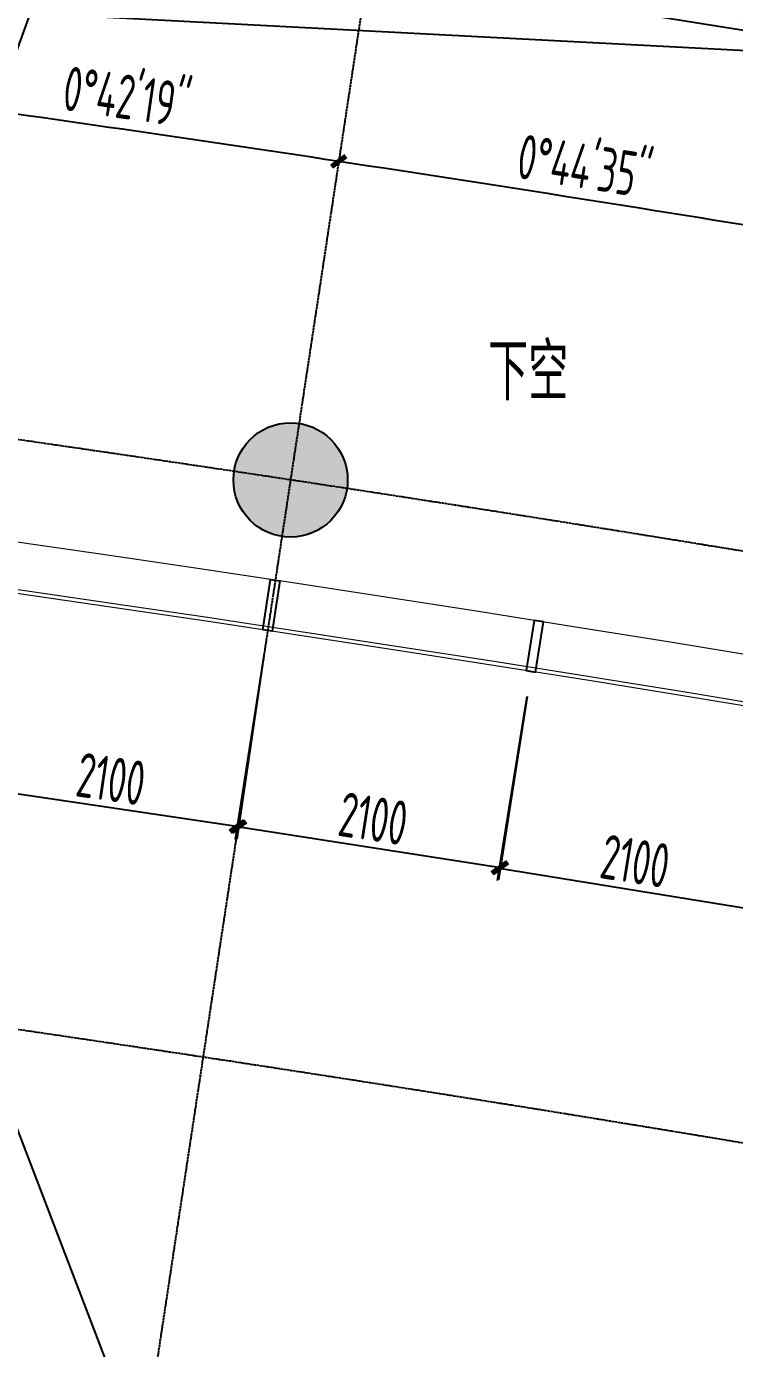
# Model space of a CAD drawing. Header units: millimetres. Extents: x 11677979 to 24947533, y -12764720 to -6308891.
# Drawn here: x 11820646 to 11826224, y -6410637 to -6400220 of the extents above; entities that cross this region are included whole.
import ezdxf
from ezdxf.enums import TextEntityAlignment as Align

# ---------------------------------------------------------------- set-up
doc = ezdxf.new("R2010")
doc.units = ezdxf.units.MM
doc.header["$LTSCALE"] = 10
for name, pattern in [('A2-RG-AXIS$0$CENTER', [2, 1.25, -0.25, 0.25, -0.25]), ('A2-RG-AXIS$0$DOTE', [2.42, 2, -0.2, 0.02, -0.2]), ('A2-RI-F4$0$A2-RG-AXIS$0$CENTER', [2, 1.25, -0.25, 0.25, -0.25]), ('A2-RI-F4$0$A2-RG-AXIS$0$DOTE', [2.42, 2, -0.2, 0.02, -0.2]), ('A2-RI-F4$0$HIDDEN', [0.375, 0.25, -0.125])]:
    doc.linetypes.add(name, pattern=pattern)
for name, color, linetype in [('A2-RB-F4$0$$34$A-DIMS-100', 1, 'Continuous'), ('A2-RB-F4$0$A-DIMS-100', 1, 'Continuous'), ('A2-RG-AXIS$0$A-GRID', 1, 'A2-RG-AXIS$0$CENTER'), ('A2-RI-F4$0$A-STRS-HRAL', 80, 'Continuous'), ('A2-RI-F4$0$A-SYMB-AREA', 4, 'Continuous'), ('A2-RI-F4$0$A-SYMB-NAME', 4, 'Continuous'), ('A2-RI-F4$0$A-SYMB-VOID', 35, 'Continuous'), ('A2-RI-F4$0$A2-RB-F4$0$$34$A-DIMS-100', 1, 'Continuous'), ('A2-RI-F4$0$A2-RB-F4$0$A-DIMS-100', 1, 'Continuous'), ('A2-RI-F4$0$A2-RG-AXIS$0$A-GRID', 1, 'A2-RI-F4$0$A2-RG-AXIS$0$CENTER'), ('A2-RI-F4$0$A2-RS-F4$0$A-HATH-GRAY', 8, 'Continuous'), ('A2-RI-F4$0$A2-RS-F4$0$A-WALL-CONC', 6, 'Continuous'), ('A2-RI-F4$0$an-wndw-mull-v', 3, 'Continuous'), ('A2-RI-F4$0$防火卷帘门', 20, 'Continuous'), ('A2-RS-F4$0$A-HATH-GRAY', 8, 'Continuous'), ('A2-RS-F4$0$A-WALL-CONC', 6, 'Continuous')]:
    doc.layers.add(name, color=color, linetype=linetype)
doc.layers.add('A2-RI-F4$0$A-GLAZ', color=140, linetype='Continuous', lineweight=5)
doc.styles.add('A2-RB-F4$0$$0$XD2008', font='hzs.shx', dxfattribs={"width": 0.7, "bigfont": 'hztxt.shx'})
doc.styles.add('A2-RB-F4$0$XD2008', font='hzs.shx', dxfattribs={"width": 0.7, "bigfont": 'hztxt.shx'})
doc.styles.add('A2-RI-F4$0$A2-RB-F4$0$$0$XD2008', font='hzs.shx', dxfattribs={"width": 0.7, "bigfont": 'hztxt.shx'})
doc.styles.add('A2-RI-F4$0$A2-RB-F4$0$XD2008', font='hzs.shx', dxfattribs={"width": 0.7, "bigfont": 'hztxt.shx'})
doc.styles.add('A2-RI-F4$0$ECADI', font='hzs.shx', dxfattribs={"width": 0.7, "bigfont": 'hztxt.shx'})
doc.dimstyles.new('A2-RB-F4$0$$0$XD100$0', dxfattribs={"dimscale": 100, "dimtxt": 3.5, "dimasz": 1, "dimexe": 1, "dimexo": 2, "dimgap": 0.5, "dimtad": 1, "dimdec": 0, "dimdsep": 46, "dimtxsty": 'A2-RB-F4$0$$0$XD2008', "dimblk1": 'A2-RB-F4$0$$20$_ArchTick', "dimblk2": 'A2-RB-F4$0$$20$_ArchTick', "dimsah": 1, "dimcen": 2.5, "dimclrt": 4, "dimaunit": 1, "dimadec": 0, "dimazin": 0, "dimtfac": 1, "dimtdec": 0, "dimtix": 1, "dimtmove": 2, "dimatfit": 3, "dimfxl": 0, "dimtolj": 1, "dimtzin": 0, "dimarcsym": 0})
doc.dimstyles.new('A2-RB-F4$0$XD100$0', dxfattribs={"dimscale": 100, "dimtxt": 3.5, "dimasz": 1, "dimexe": 1, "dimexo": 2, "dimgap": 0.5, "dimtad": 1, "dimdec": 0, "dimdsep": 46, "dimtxsty": 'A2-RB-F4$0$XD2008', "dimblk1": 'A2-RB-F4$0$_ArchTick', "dimblk2": 'A2-RB-F4$0$_ArchTick', "dimsah": 1, "dimcen": 2.5, "dimclrt": 4, "dimaunit": 1, "dimadec": 0, "dimazin": 0, "dimtfac": 1, "dimtdec": 0, "dimtix": 1, "dimtmove": 1, "dimatfit": 3, "dimfxl": 0, "dimtolj": 1, "dimtzin": 0, "dimarcsym": 0})
doc.dimstyles.new('A2-RI-F4$0$A2-RB-F4$0$$0$XD100$0', dxfattribs={"dimscale": 100, "dimtxt": 3.5, "dimasz": 1, "dimexe": 1, "dimexo": 2, "dimgap": 0.5, "dimtad": 1, "dimdec": 0, "dimdsep": 46, "dimtxsty": 'A2-RI-F4$0$A2-RB-F4$0$$0$XD2008', "dimblk1": 'A2-RI-F4$0$A2-RB-F4$0$$20$_ArchTick', "dimblk2": 'A2-RI-F4$0$A2-RB-F4$0$$20$_ArchTick', "dimsah": 1, "dimcen": 2.5, "dimclrt": 4, "dimaunit": 1, "dimadec": 0, "dimazin": 0, "dimtfac": 1, "dimtdec": 0, "dimtix": 1, "dimtmove": 2, "dimatfit": 3, "dimfxl": 0, "dimtolj": 1, "dimtzin": 0, "dimarcsym": 0})
doc.dimstyles.new('A2-RI-F4$0$A2-RB-F4$0$XD100$0', dxfattribs={"dimscale": 100, "dimtxt": 3.5, "dimasz": 1, "dimexe": 1, "dimexo": 2, "dimgap": 0.5, "dimtad": 1, "dimdec": 0, "dimdsep": 46, "dimtxsty": 'A2-RI-F4$0$A2-RB-F4$0$XD2008', "dimblk1": 'A2-RI-F4$0$A2-RB-F4$0$_ArchTick', "dimblk2": 'A2-RI-F4$0$A2-RB-F4$0$_ArchTick', "dimsah": 1, "dimcen": 2.5, "dimclrt": 4, "dimaunit": 1, "dimadec": 0, "dimazin": 0, "dimtfac": 1, "dimtdec": 0, "dimtix": 1, "dimtmove": 1, "dimatfit": 3, "dimfxl": 0, "dimtolj": 1, "dimtzin": 0, "dimarcsym": 0})

# ---------------------------------------------------------------- blocks, each defined once
blk = doc.blocks.new('A2-RB-F4$0$_ArchTick')
at = {"color": 0, "linetype": 'ByBlock', "const_width": 0.4}
blk.add_lwpolyline([(-0.5, -0.5), (0.5, 0.5)], dxfattribs=at)
blk = doc.blocks.new('*D374')
at = {"layer": 'A2-RB-F4$0$A-DIMS-100', "color": 0, "lineweight": -2, "transparency": 16777216}
for p, q in [((11820439, -6404870), (11820226, -6406317)), ((11822517, -6405177), (11822303, -6406624)), ((11822318, -6406525), (11820240, -6406218))]:
    blk.add_line(p, q, dxfattribs=at)
at = {"layer": 'Defpoints', "color": 0, "transparency": 16777216}
for p in [(11820468, -6404673), (11822546, -6404979), (11820240, -6406218)]:
    blk.add_point(p, dxfattribs=at)
at = {"layer": 'A2-RB-F4$0$A-DIMS-100', "color": 0, "lineweight": -2, "transparency": 16777216, "xscale": 100, "yscale": 100, "zscale": 100}
for p, rotation in [((11820240, -6406218), 171.609136579774), ((11822318, -6406525), 351.609136579774)]:
    blk.add_blockref('A2-RB-F4$0$_ArchTick', p, dxfattribs=dict(at, rotation=rotation))
at = {"layer": 'A2-RB-F4$0$A-DIMS-100', "color": 4, "transparency": 16777216, "insert": (11821312, -6406149), "char_height": 350, "attachment_point": 5, "rotation": 351.6091, "style": 'A2-RB-F4$0$XD2008'}
blk.add_mtext('\\A1;2100', dxfattribs=at)
blk = doc.blocks.new('*D390')
at = {"layer": 'A2-RB-F4$0$A-DIMS-100', "color": 0, "lineweight": -2, "transparency": 16777216}
for p, q in [((11822515, -6405177), (11822290, -6406622)), ((11824590, -6405499), (11824365, -6406944)), ((11822306, -6406523), (11824381, -6406846))]:
    blk.add_line(p, q, dxfattribs=at)
at = {"layer": 'Defpoints', "color": 0, "transparency": 16777216}
for p in [(11822546, -6404979), (11824621, -6405302), (11824381, -6406846)]:
    blk.add_point(p, dxfattribs=at)
at = {"layer": 'A2-RB-F4$0$A-DIMS-100', "color": 0, "lineweight": -2, "transparency": 16777216, "xscale": 100, "yscale": 100, "zscale": 100}
for p, rotation in [((11822306, -6406523), 171.1606991817868), ((11824381, -6406846), 351.1606991817868)]:
    blk.add_blockref('A2-RB-F4$0$_ArchTick', p, dxfattribs=dict(at, rotation=rotation))
at = {"layer": 'A2-RB-F4$0$A-DIMS-100', "color": 4, "transparency": 16777216, "insert": (11823378, -6406462), "char_height": 350, "attachment_point": 5, "rotation": 351.1607, "style": 'A2-RB-F4$0$XD2008'}
blk.add_mtext('\\A1;2100', dxfattribs=at)
blk = doc.blocks.new('*D391')
at = {"layer": 'A2-RB-F4$0$A-DIMS-100', "color": 0, "lineweight": -2, "transparency": 16777216}
for p, q in [((11824589, -6405499), (11824354, -6406949)), ((11826662, -6405835), (11826427, -6407286)), ((11824370, -6406851), (11826443, -6407187))]:
    blk.add_line(p, q, dxfattribs=at)
at = {"layer": 'Defpoints', "color": 0, "transparency": 16777216}
for p in [(11824621, -6405302), (11826694, -6405638), (11826443, -6407187)]:
    blk.add_point(p, dxfattribs=at)
at = {"layer": 'A2-RB-F4$0$A-DIMS-100', "color": 0, "lineweight": -2, "transparency": 16777216, "xscale": 100, "yscale": 100, "zscale": 100}
for p, rotation in [((11824370, -6406851), 170.7864476752229), ((11826443, -6407187), 350.7864476752229)]:
    blk.add_blockref('A2-RB-F4$0$_ArchTick', p, dxfattribs=dict(at, rotation=rotation))
at = {"layer": 'A2-RB-F4$0$A-DIMS-100', "color": 4, "transparency": 16777216, "insert": (11825442, -6406797), "char_height": 350, "attachment_point": 5, "rotation": 350.7864, "style": 'A2-RB-F4$0$XD2008'}
blk.add_mtext('\\A1;2100', dxfattribs=at)
blk = doc.blocks.new('A2-RB-F4$0$$20$_ArchTick')
at = {"color": 0, "linetype": 'ByBlock', "const_width": 0.4}
blk.add_lwpolyline([(-0.5, -0.5), (0.5, 0.5)], dxfattribs=at)
blk = doc.blocks.new('*D244')
at = {"layer": 'A2-RB-F4$0$$34$A-DIMS-100', "color": 0, "lineweight": -2, "transparency": 16777216}
blk.add_arc((11778731, -6694180), 296239, 80.64179, 81.38492, dxfattribs=at)
at = {"layer": 'Defpoints', "color": 0, "transparency": 16777216}
for p in [(11827609, -6371560), (11827150, -6400370), (11825637, -6401678), (11821587, -6411307), (11778731, -6694179)]:
    blk.add_point(p, dxfattribs=at)
at = {"layer": 'A2-RB-F4$0$$34$A-DIMS-100', "color": 0, "lineweight": -2, "transparency": 16777216, "xscale": 100, "yscale": 100, "zscale": 100}
for p, rotation in [((11823106, -6401283), 171.3849183288013), ((11826901, -6401883), 350.6417863916289)]:
    blk.add_blockref('A2-RB-F4$0$$20$_ArchTick', p, dxfattribs=dict(at, rotation=rotation))
at = {"layer": 'A2-RB-F4$0$$34$A-DIMS-100', "color": 4, "transparency": 16777216, "insert": (11825045, -6401322), "char_height": 350, "attachment_point": 5, "rotation": 351.0134, "style": 'A2-RB-F4$0$$0$XD2008'}
blk.add_mtext('\\A1;0°44\'35"', dxfattribs=at)
blk = doc.blocks.new('*D203')
at = {"layer": 'A2-RB-F4$0$$34$A-DIMS-100', "color": 0, "lineweight": -2, "transparency": 16777216}
blk.add_arc((11781165, -6678112), 279988, 81.38492, 82.0901, dxfattribs=at)
at = {"layer": 'Defpoints', "color": 0, "transparency": 16777216}
for p in [(11827609, -6371560), (11819904, -6399289), (11821970, -6401113), (11819216, -6404242), (11821587, -6411307)]:
    blk.add_point(p, dxfattribs=at)
at = {"layer": 'A2-RB-F4$0$$34$A-DIMS-100', "color": 0, "lineweight": -2, "transparency": 16777216, "xscale": 100, "yscale": 100, "zscale": 100}
for p, rotation in [((11819696, -6400788), 172.0900976481079), ((11823106, -6401283), 351.3849183288023)]:
    blk.add_blockref('A2-RB-F4$0$$20$_ArchTick', p, dxfattribs=dict(at, rotation=rotation))
at = {"layer": 'A2-RB-F4$0$$34$A-DIMS-100', "color": 4, "transparency": 16777216, "insert": (11821439, -6400775), "char_height": 350, "attachment_point": 5, "rotation": 351.7375, "style": 'A2-RB-F4$0$$0$XD2008'}
blk.add_mtext('\\A1;0°42\'19"', dxfattribs=at)
blk = doc.blocks.new('A2-RG-AXIS')
at = {"layer": 'A2-RG-AXIS$0$A-GRID', "linetype": 'A2-RG-AXIS$0$DOTE'}
blk.add_line((11827609, -6371560.4), (11821587.2, -6411306.8), dxfattribs=at)
for radius, start, end in [(300800, 75.589285, 95.407644), (293700, 75.589281, 95.407645), (289100, 75.589281, 95.407645)]:
    blk.add_arc((11778730.7, -6694178.7), radius, start, end, dxfattribs=at)
blk = doc.blocks.new('A2-RI-F4$0$A2-RB-F4$0$_ArchTick')
at = {"color": 0, "linetype": 'ByBlock', "const_width": 0.4}
blk.add_lwpolyline([(-0.5, -0.5), (0.5, 0.5)], dxfattribs=at)
blk = doc.blocks.new('*D899')
at = {"layer": 'A2-RI-F4$0$A2-RB-F4$0$A-DIMS-100', "color": 0, "lineweight": -2, "transparency": 16777216}
for p, q in [((11820439, -6404870), (11820226, -6406317)), ((11822517, -6405177), (11822303, -6406624)), ((11822318, -6406525), (11820240, -6406218))]:
    blk.add_line(p, q, dxfattribs=at)
at = {"layer": 'Defpoints', "color": 0, "transparency": 16777216}
for p in [(11820468, -6404673), (11822546, -6404979), (11820240, -6406218)]:
    blk.add_point(p, dxfattribs=at)
at = {"layer": 'A2-RI-F4$0$A2-RB-F4$0$A-DIMS-100', "color": 0, "lineweight": -2, "transparency": 16777216, "xscale": 100, "yscale": 100, "zscale": 100}
for p, rotation in [((11820240, -6406218), 171.609136579774), ((11822318, -6406525), 351.609136579774)]:
    blk.add_blockref('A2-RI-F4$0$A2-RB-F4$0$_ArchTick', p, dxfattribs=dict(at, rotation=rotation))
at = {"layer": 'A2-RI-F4$0$A2-RB-F4$0$A-DIMS-100', "color": 4, "transparency": 16777216, "insert": (11821312, -6406149), "char_height": 350, "attachment_point": 5, "rotation": 351.6091, "style": 'A2-RI-F4$0$A2-RB-F4$0$XD2008'}
blk.add_mtext('\\A1;2100', dxfattribs=at)
blk = doc.blocks.new('*D915')
at = {"layer": 'A2-RI-F4$0$A2-RB-F4$0$A-DIMS-100', "color": 0, "lineweight": -2, "transparency": 16777216}
for p, q in [((11822515, -6405177), (11822290, -6406622)), ((11824590, -6405499), (11824365, -6406944)), ((11822306, -6406523), (11824381, -6406846))]:
    blk.add_line(p, q, dxfattribs=at)
at = {"layer": 'Defpoints', "color": 0, "transparency": 16777216}
for p in [(11822546, -6404979), (11824621, -6405302), (11824381, -6406846)]:
    blk.add_point(p, dxfattribs=at)
at = {"layer": 'A2-RI-F4$0$A2-RB-F4$0$A-DIMS-100', "color": 0, "lineweight": -2, "transparency": 16777216, "xscale": 100, "yscale": 100, "zscale": 100}
for p, rotation in [((11822306, -6406523), 171.1606991817868), ((11824381, -6406846), 351.1606991817868)]:
    blk.add_blockref('A2-RI-F4$0$A2-RB-F4$0$_ArchTick', p, dxfattribs=dict(at, rotation=rotation))
at = {"layer": 'A2-RI-F4$0$A2-RB-F4$0$A-DIMS-100', "color": 4, "transparency": 16777216, "insert": (11823378, -6406462), "char_height": 350, "attachment_point": 5, "rotation": 351.1607, "style": 'A2-RI-F4$0$A2-RB-F4$0$XD2008'}
blk.add_mtext('\\A1;2100', dxfattribs=at)
blk = doc.blocks.new('*D916')
at = {"layer": 'A2-RI-F4$0$A2-RB-F4$0$A-DIMS-100', "color": 0, "lineweight": -2, "transparency": 16777216}
for p, q in [((11824589, -6405499), (11824354, -6406949)), ((11826662, -6405835), (11826427, -6407286)), ((11824370, -6406851), (11826443, -6407187))]:
    blk.add_line(p, q, dxfattribs=at)
at = {"layer": 'Defpoints', "color": 0, "transparency": 16777216}
for p in [(11824621, -6405302), (11826694, -6405638), (11826443, -6407187)]:
    blk.add_point(p, dxfattribs=at)
at = {"layer": 'A2-RI-F4$0$A2-RB-F4$0$A-DIMS-100', "color": 0, "lineweight": -2, "transparency": 16777216, "xscale": 100, "yscale": 100, "zscale": 100}
for p, rotation in [((11824370, -6406851), 170.7864476752229), ((11826443, -6407187), 350.7864476752229)]:
    blk.add_blockref('A2-RI-F4$0$A2-RB-F4$0$_ArchTick', p, dxfattribs=dict(at, rotation=rotation))
at = {"layer": 'A2-RI-F4$0$A2-RB-F4$0$A-DIMS-100', "color": 4, "transparency": 16777216, "insert": (11825442, -6406797), "char_height": 350, "attachment_point": 5, "rotation": 350.7864, "style": 'A2-RI-F4$0$A2-RB-F4$0$XD2008'}
blk.add_mtext('\\A1;2100', dxfattribs=at)
blk = doc.blocks.new('A2-RI-F4$0$A2-RB-F4$0$$20$_ArchTick')
at = {"color": 0, "linetype": 'ByBlock', "const_width": 0.4}
blk.add_lwpolyline([(-0.5, -0.5), (0.5, 0.5)], dxfattribs=at)
blk = doc.blocks.new('*D769')
at = {"layer": 'A2-RI-F4$0$A2-RB-F4$0$$34$A-DIMS-100', "color": 0, "lineweight": -2, "transparency": 16777216}
blk.add_arc((11778731, -6694180), 296239, 80.64179, 81.38492, dxfattribs=at)
at = {"layer": 'Defpoints', "color": 0, "transparency": 16777216}
for p in [(11827609, -6371560), (11827150, -6400370), (11825637, -6401678), (11821587, -6411307), (11778731, -6694179)]:
    blk.add_point(p, dxfattribs=at)
at = {"layer": 'A2-RI-F4$0$A2-RB-F4$0$$34$A-DIMS-100', "color": 0, "lineweight": -2, "transparency": 16777216, "xscale": 100, "yscale": 100, "zscale": 100}
for p, rotation in [((11823106, -6401283), 171.3849183288013), ((11826901, -6401883), 350.6417863916289)]:
    blk.add_blockref('A2-RI-F4$0$A2-RB-F4$0$$20$_ArchTick', p, dxfattribs=dict(at, rotation=rotation))
at = {"layer": 'A2-RI-F4$0$A2-RB-F4$0$$34$A-DIMS-100', "color": 4, "transparency": 16777216, "insert": (11825045, -6401322), "char_height": 350, "attachment_point": 5, "rotation": 351.0134, "style": 'A2-RI-F4$0$A2-RB-F4$0$$0$XD2008'}
blk.add_mtext('\\A1;0°44\'35"', dxfattribs=at)
blk = doc.blocks.new('*D728')
at = {"layer": 'A2-RI-F4$0$A2-RB-F4$0$$34$A-DIMS-100', "color": 0, "lineweight": -2, "transparency": 16777216}
blk.add_arc((11781165, -6678112), 279988, 81.38492, 82.0901, dxfattribs=at)
at = {"layer": 'Defpoints', "color": 0, "transparency": 16777216}
for p in [(11827609, -6371560), (11819904, -6399289), (11821970, -6401113), (11819216, -6404242), (11821587, -6411307)]:
    blk.add_point(p, dxfattribs=at)
at = {"layer": 'A2-RI-F4$0$A2-RB-F4$0$$34$A-DIMS-100', "color": 0, "lineweight": -2, "transparency": 16777216, "xscale": 100, "yscale": 100, "zscale": 100}
for p, rotation in [((11819696, -6400788), 172.0900976481079), ((11823106, -6401283), 351.3849183288023)]:
    blk.add_blockref('A2-RI-F4$0$A2-RB-F4$0$$20$_ArchTick', p, dxfattribs=dict(at, rotation=rotation))
at = {"layer": 'A2-RI-F4$0$A2-RB-F4$0$$34$A-DIMS-100', "color": 4, "transparency": 16777216, "insert": (11821439, -6400775), "char_height": 350, "attachment_point": 5, "rotation": 351.7375, "style": 'A2-RI-F4$0$A2-RB-F4$0$$0$XD2008'}
blk.add_mtext('\\A1;0°42\'19"', dxfattribs=at)
blk = doc.blocks.new('A2-RI-F4$0$A2-RG-AXIS')
at = {"layer": 'A2-RI-F4$0$A2-RG-AXIS$0$A-GRID', "linetype": 'A2-RI-F4$0$A2-RG-AXIS$0$DOTE'}
blk.add_line((11827609, -6371560.4), (11821587.2, -6411306.8), dxfattribs=at)
for radius, start, end in [(300800, 75.589285, 95.407644), (293700, 75.589281, 95.407645), (289100, 75.589281, 95.407645)]:
    blk.add_arc((11778730.7, -6694178.7), radius, start, end, dxfattribs=at)
blk = doc.blocks.new('A2-RI-F4$0$A2-RS-F4')
at = {"layer": 'A2-RI-F4$0$A2-RS-F4$0$A-HATH-GRAY', "ltscale": 3}
h = blk.add_hatch(color=256, dxfattribs=at)
h.paths.add_polyline_path([(11780371, -6378133), (11781371, -6378140), (11781380, -6376840), (11780380, -6376833)])
h.paths.add_polyline_path([(11771295, -6378216), (11772295, -6378194), (11772267, -6376895), (11771267, -6376916)])
h.paths.add_polyline_path([(11789445, -6378310), (11790445, -6378346), (11790491, -6377046), (11789491, -6377011)])
h.paths.add_polyline_path([(11794061, -6377996), (11794660, -6378034), (11794711, -6377236), (11794112, -6377197)])
h.paths.add_polyline_path([(11762226, -6378560), (11763225, -6378509), (11763159, -6377211), (11762160, -6377261)])
h.paths.add_polyline_path([(11756038, -6378647), (11756835, -6378584), (11756756, -6377587), (11755959, -6377650)])
h.paths.add_polyline_path([(11801644, -6378462), (11802243, -6378500), (11802294, -6377702), (11801696, -6377663)])
h.paths.add_polyline_path([(11751541, -6379499), (11752339, -6379435), (11752220, -6377940), (11751422, -6378003)])
h.paths.add_polyline_path([(11807664, -6379406), (11808460, -6379480), (11808572, -6378285), (11807775, -6378211)])
h.paths.add_polyline_path([(11816585, -6380403), (11817577, -6380525), (11817736, -6379235), (11816743, -6379113)])
h.paths.add_polyline_path([(11825579, -6381619), (11826568, -6381768), (11826763, -6380483), (11825774, -6380333)])
h.paths.add_polyline_path([(11793833, -6381539), (11794432, -6381577), (11794483, -6380779), (11793885, -6380740)])
h.paths.add_polyline_path([(11801417, -6382005), (11802015, -6382043), (11802067, -6381245), (11801468, -6381206)])
h.paths.add_polyline_path([(11834536, -6383085), (11835520, -6383263), (11835752, -6381984), (11834768, -6381806)])
h.paths.add_polyline_path([(11843442, -6384837), (11844420, -6385043), (11844688, -6383771), (11843710, -6383565)])
h.paths.add_polyline_path([(11849707, -6386048), (11850486, -6386227), (11850721, -6385255), (11849941, -6385076)])
h.paths.add_polyline_path([(11756683, -6386772), (11757481, -6386706), (11757402, -6385711), (11756605, -6385775)])
h.paths.add_polyline_path([(11752168, -6387374), (11752965, -6387310), (11752846, -6385815), (11752049, -6385879)])
h.paths.add_polyline_path([(11854132, -6387107), (11854912, -6387286), (11855146, -6386314), (11854366, -6386134)])
h.paths.add_polyline_path([(11793236, -6390821), (11793835, -6390859), (11793887, -6390061), (11793288, -6390022)])
h.paths.add_polyline_path([(11800820, -6391286), (11801419, -6391324), (11801470, -6390526), (11800871, -6390487)])
h.paths.add_polyline_path([(11847832, -6393825), (11848612, -6394005), (11848846, -6393033), (11848067, -6392853)])
h.paths.add_polyline_path([(11780263, -6394032), (11781263, -6394039), (11781272, -6392739), (11780272, -6392732)])
h.paths.add_polyline_path([(11771644, -6394112), (11772644, -6394090), (11772615, -6392791), (11771616, -6392812)])
h.paths.add_polyline_path([(11788881, -6394200), (11789880, -6394236), (11789926, -6392936), (11788927, -6392901)])
h.paths.add_polyline_path([(11793009, -6394364), (11793607, -6394402), (11793659, -6393604), (11793060, -6393565)])
h.paths.add_polyline_path([(11763031, -6394440), (11764030, -6394389), (11763964, -6393090), (11762965, -6393141)])
h.paths.add_polyline_path([(11757323, -6394797), (11758120, -6394731), (11758041, -6393736), (11757243, -6393800)])
h.paths.add_polyline_path([(11800592, -6394829), (11801191, -6394867), (11801242, -6394069), (11800643, -6394030)])
h.paths.add_polyline_path([(11852257, -6394884), (11853037, -6395064), (11853271, -6394091), (11852492, -6393912)])
h.paths.add_polyline_path([(11752786, -6395149), (11753584, -6395086), (11753465, -6393591), (11752667, -6393654)])
h.paths.add_polyline_path([(11806189, -6395237), (11806985, -6395311), (11807096, -6394116), (11806300, -6394042)])
h.paths.add_polyline_path([(11814656, -6396186), (11815648, -6396307), (11815806, -6395017), (11814813, -6394896)])
h.paths.add_polyline_path([(11823198, -6397340), (11824186, -6397490), (11824381, -6396205), (11823392, -6396055)])
h.paths.add_polyline_path([(11831682, -6398729), (11832663, -6398921), (11832913, -6397645), (11831931, -6397453)])
h.paths.add_polyline_path([(11840164, -6400383), (11841142, -6400589), (11841411, -6399317), (11840432, -6399110)])
edge = h.paths.add_edge_path()
edge.add_arc((11780719, -6400485), 450, 0, 360)
edge = h.paths.add_edge_path()
edge.add_arc((11772286, -6400549), 450, 0, 360)
edge = h.paths.add_edge_path()
edge.add_arc((11789152, -6400664), 450, 0, 360)
edge = h.paths.add_edge_path()
edge.add_arc((11763857, -6400856), 450, 0, 360)
h.paths.add_polyline_path([(11845946, -6401652), (11846725, -6401831), (11846960, -6400859), (11846180, -6400679)])
edge = h.paths.add_edge_path()
edge.add_arc((11797576, -6401084), 450, 0, 360)
edge = h.paths.add_edge_path()
edge.add_arc((11755441, -6401404), 451, 0, 360)
edge = h.paths.add_edge_path()
edge.add_arc((11805984, -6401746), 450, 0, 360)
h.paths.add_polyline_path([(11850371, -6402710), (11851151, -6402890), (11851385, -6401917), (11850605, -6401738)])
edge = h.paths.add_edge_path()
edge.add_arc((11814369, -6402649), 450, 0, 360)
edge = h.paths.add_edge_path()
edge.add_arc((11822726, -6403793), 450, 0, 360)
edge = h.paths.add_edge_path()
edge.add_arc((11831046, -6405176), 450, 0, 360)
edge = h.paths.add_edge_path()
edge.add_arc((11839323, -6406797), 451, 0, 360)
edge = h.paths.add_edge_path()
edge.add_arc((11847549, -6408655), 451, 0, 360)
at = {"layer": 'A2-RI-F4$0$A2-RS-F4$0$A-WALL-CONC'}
blk.add_circle((11822726, -6403793), 450, dxfattribs=at)
blk = doc.blocks.new('A2-RI-F4$0$5erhfh')
at = {"layer": 'A2-RI-F4$0$A-SYMB-AREA', "style": 'A2-RI-F4$0$ECADI', "width": 0.7}
blk.add_attdef('340M2', text='', height=2.5, dxfattribs=at).set_placement((0, 1.25), align=Align.MIDDLE_LEFT)
at = {"layer": 'A2-RI-F4$0$A-SYMB-NAME', "style": 'A2-RI-F4$0$ECADI', "width": 0.7}
blk.add_attdef('CHINESENAME', (-12.29, 3.09), '', height=4.5, dxfattribs=at)
blk = doc.blocks.new('A2-RI-F4$0$5yrthfh')
at = {"layer": 'A2-RI-F4$0$an-wndw-mull-v'}
blk.add_lwpolyline([(3, -37), (402, -3), (396, 71), (-3, 37), (3, -37)], close=True, dxfattribs=at)
blk = doc.blocks.new('A2-RI-F4$0$A$C047A065C')
at = {"xscale": -1, "rotation": 266.2113157057677}
blk.add_blockref('A2-RI-F4$0$5yrthfh', (67103, -3575), dxfattribs=at)
at = {"rotation": 76.14796296777232}
blk.add_blockref('A2-RI-F4$0$5yrthfh', (69178, -3897), dxfattribs=at)
blk = doc.blocks.new('A2-RS-F4')
at = {"layer": 'A2-RS-F4$0$A-HATH-GRAY', "ltscale": 3}
h = blk.add_hatch(color=256, dxfattribs=at)
h.paths.add_polyline_path([(11780371, -6378133), (11781371, -6378140), (11781380, -6376840), (11780380, -6376833)])
h.paths.add_polyline_path([(11771295, -6378216), (11772295, -6378194), (11772267, -6376895), (11771267, -6376916)])
h.paths.add_polyline_path([(11789445, -6378310), (11790445, -6378346), (11790491, -6377046), (11789491, -6377011)])
h.paths.add_polyline_path([(11794061, -6377996), (11794660, -6378034), (11794711, -6377236), (11794112, -6377197)])
h.paths.add_polyline_path([(11762226, -6378560), (11763225, -6378509), (11763159, -6377211), (11762160, -6377261)])
h.paths.add_polyline_path([(11756038, -6378647), (11756835, -6378584), (11756756, -6377587), (11755959, -6377650)])
h.paths.add_polyline_path([(11801644, -6378462), (11802243, -6378500), (11802294, -6377702), (11801696, -6377663)])
h.paths.add_polyline_path([(11751541, -6379499), (11752339, -6379435), (11752220, -6377940), (11751422, -6378003)])
h.paths.add_polyline_path([(11807664, -6379406), (11808460, -6379480), (11808572, -6378285), (11807775, -6378211)])
h.paths.add_polyline_path([(11816585, -6380403), (11817577, -6380525), (11817736, -6379235), (11816743, -6379113)])
h.paths.add_polyline_path([(11825579, -6381619), (11826568, -6381768), (11826763, -6380483), (11825774, -6380333)])
h.paths.add_polyline_path([(11793833, -6381539), (11794432, -6381577), (11794483, -6380779), (11793885, -6380740)])
h.paths.add_polyline_path([(11801417, -6382005), (11802015, -6382043), (11802067, -6381245), (11801468, -6381206)])
h.paths.add_polyline_path([(11834536, -6383085), (11835520, -6383263), (11835752, -6381984), (11834768, -6381806)])
h.paths.add_polyline_path([(11843442, -6384837), (11844420, -6385043), (11844688, -6383771), (11843710, -6383565)])
h.paths.add_polyline_path([(11849707, -6386048), (11850486, -6386227), (11850721, -6385255), (11849941, -6385076)])
h.paths.add_polyline_path([(11756683, -6386772), (11757481, -6386706), (11757402, -6385711), (11756605, -6385775)])
h.paths.add_polyline_path([(11752168, -6387374), (11752965, -6387310), (11752846, -6385815), (11752049, -6385879)])
h.paths.add_polyline_path([(11854132, -6387107), (11854912, -6387286), (11855146, -6386314), (11854366, -6386134)])
h.paths.add_polyline_path([(11793236, -6390821), (11793835, -6390859), (11793887, -6390061), (11793288, -6390022)])
h.paths.add_polyline_path([(11800820, -6391286), (11801419, -6391324), (11801470, -6390526), (11800871, -6390487)])
h.paths.add_polyline_path([(11847832, -6393825), (11848612, -6394005), (11848846, -6393033), (11848067, -6392853)])
h.paths.add_polyline_path([(11780263, -6394032), (11781263, -6394039), (11781272, -6392739), (11780272, -6392732)])
h.paths.add_polyline_path([(11771644, -6394112), (11772644, -6394090), (11772615, -6392791), (11771616, -6392812)])
h.paths.add_polyline_path([(11788881, -6394200), (11789880, -6394236), (11789926, -6392936), (11788927, -6392901)])
h.paths.add_polyline_path([(11793009, -6394364), (11793607, -6394402), (11793659, -6393604), (11793060, -6393565)])
h.paths.add_polyline_path([(11763031, -6394440), (11764030, -6394389), (11763964, -6393090), (11762965, -6393141)])
h.paths.add_polyline_path([(11757323, -6394797), (11758120, -6394731), (11758041, -6393736), (11757243, -6393800)])
h.paths.add_polyline_path([(11800592, -6394829), (11801191, -6394867), (11801242, -6394069), (11800643, -6394030)])
h.paths.add_polyline_path([(11852257, -6394884), (11853037, -6395064), (11853271, -6394091), (11852492, -6393912)])
h.paths.add_polyline_path([(11752786, -6395149), (11753584, -6395086), (11753465, -6393591), (11752667, -6393654)])
h.paths.add_polyline_path([(11806189, -6395237), (11806985, -6395311), (11807096, -6394116), (11806300, -6394042)])
h.paths.add_polyline_path([(11814656, -6396186), (11815648, -6396307), (11815806, -6395017), (11814813, -6394896)])
h.paths.add_polyline_path([(11823198, -6397340), (11824186, -6397490), (11824381, -6396205), (11823392, -6396055)])
h.paths.add_polyline_path([(11831682, -6398729), (11832663, -6398921), (11832913, -6397645), (11831931, -6397453)])
h.paths.add_polyline_path([(11840164, -6400383), (11841142, -6400589), (11841411, -6399317), (11840432, -6399110)])
edge = h.paths.add_edge_path()
edge.add_arc((11780719, -6400485), 450, 0, 360)
edge = h.paths.add_edge_path()
edge.add_arc((11772286, -6400549), 450, 0, 360)
edge = h.paths.add_edge_path()
edge.add_arc((11789152, -6400664), 450, 0, 360)
edge = h.paths.add_edge_path()
edge.add_arc((11763857, -6400856), 450, 0, 360)
h.paths.add_polyline_path([(11845946, -6401652), (11846725, -6401831), (11846960, -6400859), (11846180, -6400679)])
edge = h.paths.add_edge_path()
edge.add_arc((11797576, -6401084), 450, 0, 360)
edge = h.paths.add_edge_path()
edge.add_arc((11755441, -6401404), 451, 0, 360)
edge = h.paths.add_edge_path()
edge.add_arc((11805984, -6401746), 450, 0, 360)
h.paths.add_polyline_path([(11850371, -6402710), (11851151, -6402890), (11851385, -6401917), (11850605, -6401738)])
edge = h.paths.add_edge_path()
edge.add_arc((11814369, -6402649), 450, 0, 360)
edge = h.paths.add_edge_path()
edge.add_arc((11822726, -6403793), 450, 0, 360)
edge = h.paths.add_edge_path()
edge.add_arc((11831046, -6405176), 450, 0, 360)
edge = h.paths.add_edge_path()
edge.add_arc((11839323, -6406797), 451, 0, 360)
edge = h.paths.add_edge_path()
edge.add_arc((11847549, -6408655), 451, 0, 360)
at = {"layer": 'A2-RS-F4$0$A-WALL-CONC'}
blk.add_circle((11822726, -6403793), 450, dxfattribs=at)
blk = doc.blocks.new('A2-RB-F4')
at = {"layer": 'A2-RB-F4$0$$34$A-DIMS-100'}
for base, line1, line2, picture, middle in [((11825636.8, -6401677.8), ((11827609, -6371560.4), (11821587.2, -6411306.8)), ((11778730.7, -6694178.7), (11827150.3, -6400369.8)), '*D244', (11825044.7, -6401321.9)), ((11821969.8028, -6401113.4391), ((11819215.8009, -6404241.6387), (11819903.8815, -6399289.1962)), ((11827609.0147, -6371560.3696), (11821587.2333, -6411306.78)), '*D203', (11821438.6401, -6400774.6677))]:
    dim = blk.add_angular_dim_2l(base=base, line1=line1, line2=line2, dimstyle='A2-RB-F4$0$$0$XD100$0', override={"dimadec": 4}, dxfattribs=at)
    dim.commit()
    dim.dimension.update_dxf_attribs({"geometry": picture, "text_midpoint": middle})
at = {"layer": 'A2-RB-F4$0$A-DIMS-100'}
for p1, p2, distance, picture, middle in [((11822546, -6404979), (11820468.5, -6404672.6), 1562.5, '*D374', (11821312, -6406149)), ((11822545.9, -6404979), (11824620.9, -6405301.7), -1562.5, '*D390', (11823377.9, -6406462)), ((11824620.9, -6405301.7), (11826693.9, -6405637.9), -1569.4, '*D391', (11825442.1, -6406796.8))]:
    dim = blk.add_aligned_dim(p1=p1, p2=p2, distance=distance, dimstyle='A2-RB-F4$0$XD100$0', dxfattribs=at)
    dim.commit()
    dim.dimension.update_dxf_attribs({"geometry": picture, "text_midpoint": middle})
blk = doc.blocks.new('A2-RI-F4$0$A2-RB-F4')
at = {"layer": 'A2-RI-F4$0$A2-RB-F4$0$$34$A-DIMS-100'}
for base, line1, line2, picture, middle in [((11825636.8, -6401677.8), ((11827609, -6371560.4), (11821587.2, -6411306.8)), ((11778730.7, -6694178.7), (11827150.3, -6400369.8)), '*D769', (11825044.7, -6401321.9)), ((11821969.8028, -6401113.4391), ((11819215.8009, -6404241.6387), (11819903.8815, -6399289.1962)), ((11827609.0147, -6371560.3696), (11821587.2333, -6411306.78)), '*D728', (11821438.6401, -6400774.6677))]:
    dim = blk.add_angular_dim_2l(base=base, line1=line1, line2=line2, dimstyle='A2-RI-F4$0$A2-RB-F4$0$$0$XD100$0', override={"dimadec": 4}, dxfattribs=at)
    dim.commit()
    dim.dimension.update_dxf_attribs({"geometry": picture, "text_midpoint": middle})
at = {"layer": 'A2-RI-F4$0$A2-RB-F4$0$A-DIMS-100'}
for p1, p2, distance, picture, middle in [((11822546, -6404979), (11820468.5, -6404672.6), 1562.5, '*D899', (11821312, -6406149)), ((11822545.9, -6404979), (11824620.9, -6405301.7), -1562.5, '*D915', (11823377.9, -6406462)), ((11824620.9, -6405301.7), (11826693.9, -6405637.9), -1569.4, '*D916', (11825442.1, -6406796.8))]:
    dim = blk.add_aligned_dim(p1=p1, p2=p2, distance=distance, dimstyle='A2-RI-F4$0$A2-RB-F4$0$XD100$0', dxfattribs=at)
    dim.commit()
    dim.dimension.update_dxf_attribs({"geometry": picture, "text_midpoint": middle})
blk = doc.blocks.new('A2-RI-F4')
at = {"layer": 'A2-RI-F4$0$A-GLAZ'}
for radius, start, end in [(292900, 76.321235, 95.292728), (292530, 76.248865, 95.365099), (292500, 76.242989, 95.370975)]:
    blk.add_arc((11778730.7, -6694178.7), radius, start, end, dxfattribs=at)
at = {"layer": 'A2-RI-F4$0$A-STRS-HRAL', "ltscale": 0.25}
for radius, start, end in [(297850, 78.329141, 82.070861), (297750, 78.348384, 82.051612)]:
    blk.add_arc((11778730.7, -6694178.7), radius, start, end, dxfattribs=at)
at = {"layer": 'A2-RI-F4$0$A-SYMB-VOID', "ltscale": 500}
blk.add_lwpolyline([(11819236.4, -6404093.1), (11820677.7, -6400115.6), (11827677, -6400479.4)], dxfattribs=at)
at = {"layer": 'A2-RI-F4$0$防火卷帘门', "linetype": 'A2-RI-F4$0$HIDDEN', "ltscale": 3, "const_width": 100}
blk.add_lwpolyline([(11806586.8, -6395274.5), (11806375.8, -6397514, -0.0287278), (11840199.4, -6402638.3), (11839322.6, -6406796.9)], format="xyb", dxfattribs=at)
at = {"layer": 'Defpoints', "color": 3}
blk.add_line((11818895.5, -6404531.5), (11827199.6, -6426207), dxfattribs=at)
for name, p in [('A2-RI-F4$0$A2-RG-AXIS', (0, 0)), ('A2-RI-F4$0$A2-RB-F4', (0, 0)), ('A2-RI-F4$0$A$C047A065C', (11755440.6, -6401403.6)), ('A2-RI-F4$0$A2-RS-F4', (0, 0))]:
    blk.add_blockref(name, p)
ref = blk.add_blockref('A2-RI-F4$0$5erhfh', (11826040.5, -6403898.8), dxfattribs=dict(xscale=100, yscale=100, zscale=100))
ref.add_attrib('CHINESENAME', '下空', (11824283.6, -6403165.2), dxfattribs={"layer": 'A2-RI-F4$0$A-SYMB-NAME', "height": 450, "style": 'A2-RI-F4$0$ECADI', "width": 0.7})

msp = doc.modelspace()

# ---------------------------------------------------------------- block references
for name in ['A2-RI-F4', 'A2-RG-AXIS', 'A2-RB-F4', 'A2-RS-F4']:
    msp.add_blockref(name, (0, 0))

doc.saveas('drawing.dxf')
